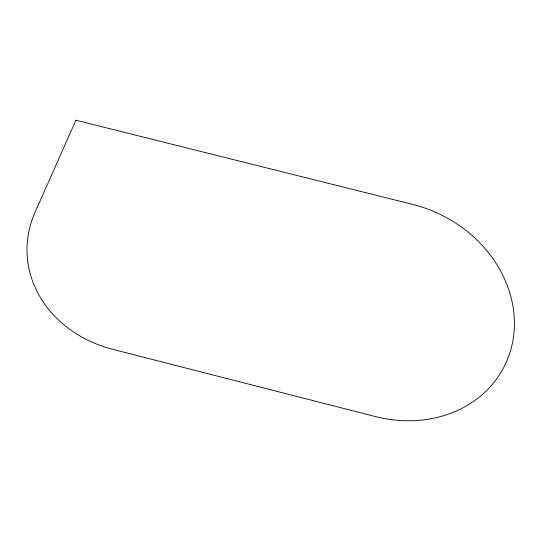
<?xml version="1.0" encoding="UTF-8"?>
<svg xmlns="http://www.w3.org/2000/svg" width="541" height="541" viewBox="0 0 541 541"><rect width="100%" height="100%" fill="white"/><g stroke="black" fill="none" stroke-linecap="round" stroke-linejoin="round"><path stroke-width="0.81" d="M75.923 120.23L35.138 212.025A122.259 105.191 -2.4 0 0 113.015 349.405L375.19 416.516A123.145 106.53 27 0 0 512.915 340.58A123.145 106.53 27 0 0 413.053 204.525L75.923 120.23"/></g></svg>
